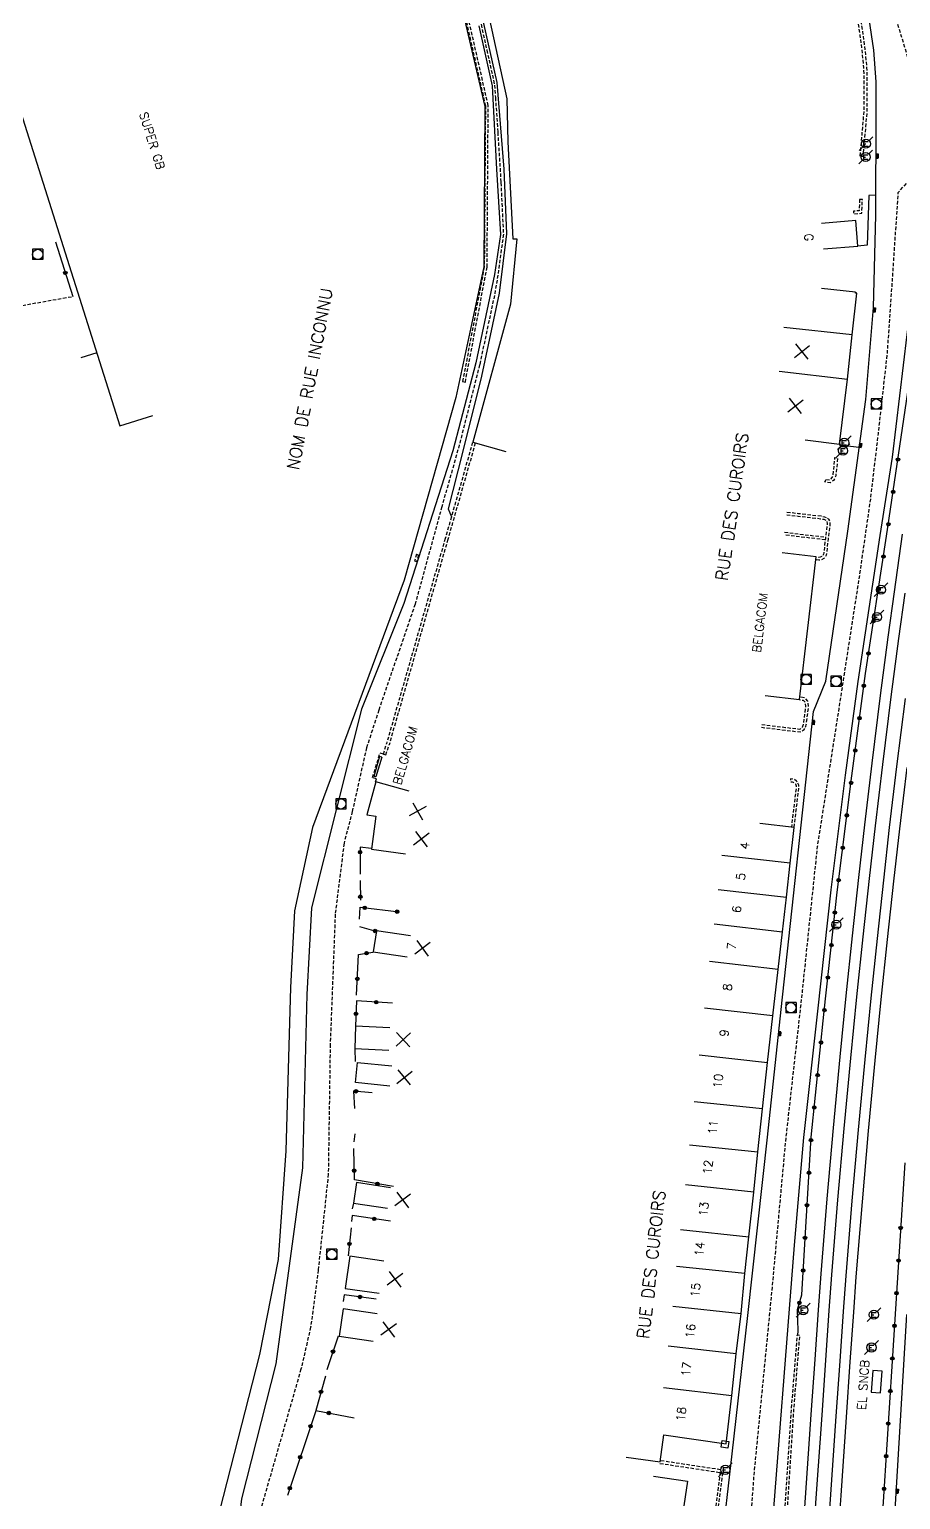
# Model space of a CAD drawing. Header units: millimetres. Extents: x 111999 to 113000, y 155000 to 156001.
# Drawn here: x 112237.4 to 112364.1, y 155439.9 to 155653.7 of the extents above; entities that cross this region are included whole.
import ezdxf
from ezdxf.enums import TextEntityAlignment as Align

# ---------------------------------------------------------------- set-up
doc = ezdxf.new("R2010")
doc.units = ezdxf.units.MM
doc.linetypes.add('DASHED', pattern=[0.75, 0.5, -0.25])
doc.layers.get('0').update_dxf_attribs({"linetype": 'CONTINUOUS'})
for name, color, linetype in [('W0001', 6, 'DASHED'), ('W0008', 7, 'CONTINUOUS'), ('W0100', 7, 'CONTINUOUS'), ('W0112', 1, 'DASHED'), ('W0211', 2, 'CONTINUOUS'), ('W0322', 7, 'CONTINUOUS'), ('W0400', 7, 'CONTINUOUS'), ('W0420', 7, 'CONTINUOUS'), ('W0471', 7, 'CONTINUOUS'), ('W0700', 7, 'CONTINUOUS'), ('W0984', 7, 'CONTINUOUS'), ('W0989', 7, 'CONTINUOUS'), ('W0991', 7, 'CONTINUOUS'), ('W1102', 7, 'CONTINUOUS')]:
    doc.layers.add(name, color=color, linetype=linetype)
doc.styles.get("Standard").update_dxf_attribs({"font": 'romans.shx', "width": 0.85})

# ---------------------------------------------------------------- blocks, each defined once
blk = doc.blocks.new('t322o')
at = {"color": 0, "linetype": 'Continuous'}
for radius in [0.25, 0.15]:
    blk.add_circle((0, 0), radius, dxfattribs=at)
blk = doc.blocks.new('t991o')
at = {"color": 0, "linetype": 'Continuous'}
for p, q in [((-1, 1), (1, -1)), ((-1, -1), (1, 1))]:
    blk.add_line(p, q, dxfattribs=at)
blk = doc.blocks.new('T400')
for p, q in [((-0.15, 0.3), (0.15, 0.3)), ((-0.15, -0.25), (-0.15, 0.3)), ((-0.15, 0.15), (0.15, 0.15)), ((-0.15, 0), (0.15, 0)), ((0.15, 0.3), (0.15, -0.25)), ((-0.15, -0.15), (0.15, -0.15)), ((-0.15, -0.25), (-0.15, -0.3)), ((-0.15, -0.3), (0.15, -0.3)), ((0.15, -0.3), (0.15, -0.25))]:
    blk.add_line(p, q)
blk = doc.blocks.new('T471')
for p, q in [((-0.333334, 0.333334), (-0.333334, -0.333334)), ((-0.333334, 0.333334), (0.333334, 0.333334)), ((-0.333334, 0), (0, 0)), ((0.500001, 0.500001), (1.000002, 1.000002)), ((-0.500001, -0.500001), (-1.000002, -1.000002)), ((-0.333334, -0.333334), (0.333334, -0.333334))]:
    blk.add_line(p, q)
blk.add_ellipse((0, 0), major_axis=(0.471405, 0.471405), ratio=1, start_param=5.4977871438, end_param=11.780972451)
blk = doc.blocks.new('T420')
for p, q in [((0.75, 0.75), (-0.75, 0.75)), ((-0.75, 0.75), (-0.75, -0.75)), ((0.75, 0.75), (0.75, -0.75)), ((0.75, -0.75), (-0.75, -0.75))]:
    blk.add_line(p, q)
blk.add_ellipse((0, 0), major_axis=(-0.53, 0.53), ratio=1, start_param=3.926991, end_param=10.210176)
blk = doc.blocks.new('t112o')
at = {"color": 0, "linetype": 'Continuous'}
for p, q in [((-0.5, 0.5), (0.5, 0.5)), ((-0.5, -0.5), (-0.5, 0.5)), ((0.5, 0.5), (0.5, -0.5)), ((0.5, -0.5), (-0.5, -0.5))]:
    blk.add_line(p, q, dxfattribs=at)

msp = doc.modelspace()

# ---------------------------------------------------------------- linework, layer by layer
at = {"layer": 'W0001', "flags": 128}
for points in [[(112369.32, 155635.98), (112364.55, 155651.51), (112359.37, 155668.73), (112357.9, 155672.43), (112349.7, 155685.3), (112341.28, 155698.13), (112336.22, 155706.13), (112328.85, 155720.06), (112326.26, 155726.59), (112325.62, 155731.42), (112326.44, 155735.12), (112328.97, 155742.71), (112335.1, 155761.86), (112344.02, 155792.75)], [(112328.58, 155236.28), (112329.6, 155246.34), (112330.59, 155255.08), (112331.27, 155265.1), (112332.6, 155284.31), (112334.87, 155314.83), (112337.19, 155344.54), (112339.04, 155372.85), (112341.05, 155397.93), (112341.46, 155403.01), (112341.64, 155427.07), (112342.76, 155443.35), (112345.53, 155471.88), (112347.35, 155491.83), (112349.83, 155514), (112352, 155534.88), (112355.13, 155554.93), (112358.13, 155574.32), (112359.72, 155585.38), (112360.84, 155594.91), (112362.13, 155606.33), (112362.9, 155617.39), (112363.73, 155629.98), (112369.32, 155635.98), (112378.62, 155629.68), (112391.73, 155629.72), (112426.3, 155630.25), (112440.44, 155630.51), (112453.53, 155632.37), (112470.94, 155634.93), (112479.69, 155637.58), (112489.51, 155647.74), (112496.94, 155660.63)], [(112114.73, 155593.6), (112153.97, 155606.48), (112164.06, 155609.54), (112179.88, 155610.29), (112198.09, 155610.94), (112218.57, 155610.39), (112243.75, 155614.85)]]:
    msp.add_lwpolyline(points, dxfattribs=at)
at = {"layer": 'W0001'}
msp.add_lwpolyline([(112303.08, 155654.41), (112303.92, 155650.66), (112305.05, 155645.58), (112305.17, 155643.76), (112305.51, 155638.72), (112305.97, 155631.39), (112306.33, 155623.88), (112305.53, 155617.95), (112305.02, 155615), (112302.87, 155604.89), (112299.92, 155593.25), (112297.38, 155584.28), (112293.49, 155570.09), (112288.21, 155554.68), (112286.43, 155549.23), (112284.36, 155539.99), (112283.16, 155535.35), (112281.88, 155525.03), (112281.15, 155506.13), (112280.87, 155487.25), (112279.41, 155473.31), (112278.31, 155464.99), (112276.9, 155458.88), (112271.12, 155438.76)], dxfattribs=at)
at = {"layer": 'W0008'}
for points in [[(112298.41, 155675.55), (112303.44, 155654.52), (112305.4, 155645.95), (112306.4, 155633.35), (112306.76, 155623.96), (112305.73, 155615.34), (112303.13, 155603.28), (112300.39, 155592.17), (112298.3, 155583.95), (112298.77, 155582.79)], [(112302.74, 155654.17), (112304.68, 155645.48), (112305.35, 155633.35), (112305.92, 155623.83), (112305.03, 155618.06), (112302.33, 155605.19), (112298.96, 155592.4), (112291.87, 155570.19), (112285.7, 155554.85), (112278.43, 155525.95), (112277.74, 155513.34), (112277.15, 155488.16), (112273.26, 155459.65), (112268.25, 155440.03), (112266.26, 155423.05), (112257.06, 155399.07), (112251.8, 155385.73), (112243.59, 155359.63), (112234.45, 155328.01), (112233.19, 155318.41), (112233.52, 155306.8), (112235.67, 155297.35), (112239.39, 155284.31), (112248.02, 155256.78)]]:
    msp.add_lwpolyline(points, dxfattribs=at)
at = {"layer": 'W0008', "flags": 128}
for points in [[(112318.84, 155415.11), (112323.96, 155416.73), (112329.15, 155420.16), (112332.26, 155423.32), (112336.39, 155427.97), (112336.85, 155429.52), (112337.66, 155429.53), (112337.99, 155432.63), (112339.58, 155446.59), (112341.84, 155466.7), (112344.7, 155492.6), (112346.73, 155511.19), (112351.42, 155554.5), (112353.2, 155558.94), (112356.38, 155580.72), (112359.01, 155599.85), (112360.12, 155613.24), (112360.47, 155626.68), (112360.51, 155641.43), (112360.52, 155646.05), (112360.17, 155650.65), (112359.48, 155655.22)], [(112360.5, 155629.57), (112359.43, 155629.54), (112359.2, 155622.31), (112357.85, 155622.18)], [(112336.12, 155297.98), (112335.14, 155299.48), (112335.18, 155303.08), (112337.22, 155331.13), (112339.58, 155362.56), (112341.08, 155383.39), (112342.75, 155401.37), (112343.35, 155411.95), (112343.75, 155419.25), (112345.12, 155431.84), (112348.64, 155476.92), (112349.98, 155492.58), (112352.06, 155510.94), (112353.96, 155528.59), (112356.04, 155545.27), (112357.88, 155558.86), (112361.09, 155580.09), (112362.87, 155591.49), (112365.02, 155609.33), (112367.43, 155627.38), (112368.16, 155628.08), (112369.8, 155627.84)], [(112358.05, 155592.87), (112355.15, 155593.23)], [(112364.68, 155385.18), (112363.1, 155387.23), (112361.79, 155389.6), (112361.18, 155391.65), (112360.86, 155394.76), (112360.89, 155398.3), (112361.56, 155409.16), (112363.31, 155439.2), (112364.99, 155466.83)]]:
    msp.add_lwpolyline(points, dxfattribs=at)
at = {"layer": 'W0100'}
for p, q in [((112288.64, 155547.89), (112287.81, 155545)), ((112287.81, 155545), (112287.48, 155545.08))]:
    msp.add_line(p, q, dxfattribs=at)
for points in [[(112303.05, 155706.2), (112298.05, 155706.09), (112298.64, 155679.25), (112302.97, 155661.36), (112306.82, 155643.58), (112306.97, 155637.32), (112307.7, 155623.2), (112308.28, 155623.21), (112307.35, 155613.73), (112301.88, 155593.65), (112306.7, 155592.33)], [(112288.64, 155547.89), (112288.31, 155547.98), (112287.48, 155545.08)], [(112292.62, 155542.94), (112287.8, 155544.28), (112286.47, 155539.5), (112287.79, 155539.3), (112287.14, 155534.5), (112292.09, 155533.82)], [(112292.82, 155521.9), (112287.87, 155522.62), (112287.42, 155519.55), (112292.36, 155518.82)], [(112289.84, 155508.53), (112284.85, 155508.74), (112284.71, 155505.49), (112289.7, 155505.28)], [(112289.82, 155500.06), (112284.84, 155500.56), (112285.13, 155503.49), (112290.11, 155503)], [(112289.94, 155485.28), (112284.99, 155486.02), (112284.55, 155483.04), (112289.49, 155482.3)], [(112288.93, 155474.58), (112283.99, 155475.3), (112283.31, 155470.64), (112288.26, 155469.92)], [(112287.98, 155466.95), (112283.03, 155467.67), (112282.45, 155463.67), (112287.4, 155462.95)]]:
    msp.add_lwpolyline(points, dxfattribs=at)
at = {"layer": 'W0100', "flags": 128}
for points in [[(112258.44, 155671.13), (112256.93, 155675.9), (112228.17, 155666.78), (112250.59, 155596.05), (112255.36, 155597.56)], [(112352.87, 155621.76), (112357.85, 155622.18), (112357.54, 155625.87), (112352.56, 155625.45)], [(112350.21, 155593.99), (112355.17, 155593.37), (112356.34, 155602.83), (112357.05, 155609.25), (112357.71, 155615.32), (112357.52, 155615.33), (112357.53, 155615.48), (112357.52, 155615.33)], [(112357.53, 155615.48), (112352.56, 155616.02)], [(112344.39, 155556.82), (112349.36, 155556.23), (112351.81, 155576.97), (112346.85, 155577.56)], [(112324.16, 155446.1), (112329.12, 155445.4), (112329.67, 155449.37), (112329.67, 155449.37), (112338.73, 155448.06), (112338.73, 155448.06), (112339.53, 155455.09), (112340.19, 155461.11), (112340.88, 155466.97), (112341.45, 155472.78), (112342.03, 155478.15), (112342.73, 155484.63), (112343.33, 155490.5), (112343.98, 155496.72), (112344.72, 155503.49), (112345.51, 155510.26), (112346.25, 155517), (112346.9, 155522.48), (112347.47, 155527.52), (112348.03, 155532.48), (112348.59, 155537.66), (112343.62, 155538.2)], [(112328.17, 155443.33), (112333.11, 155442.59), (112331.7, 155433.18), (112326.75, 155433.93)]]:
    msp.add_lwpolyline(points, dxfattribs=at)
msp.add_lwpolyline([(112361.15, 155455.46), (112361.37, 155458.61), (112360.02, 155458.71), (112359.8, 155455.56)], close=True, dxfattribs=at)
at = {"layer": 'W0112'}
for p, q in [((112303.55, 155619.17), (112300.4, 155602.48)), ((112293.71, 155577.37), (112293.41, 155576.43)), ((112293.41, 155576.43), (112293.68, 155576.3)), ((112288.88, 155548.31), (112288.39, 155548.46)), ((112288.88, 155548.31), (112289.33, 155549.8)), ((112289.26, 155548.19), (112289.72, 155549.68)), ((112288.88, 155548.31), (112289.26, 155548.19))]:
    msp.add_line(p, q, dxfattribs=at)
for points in [[(112293.69, 155689.11), (112294.07, 155683.73), (112294.66, 155681.14), (112296.46, 155674.51), (112303.72, 155642.56), (112303.55, 155619.17)], [(112300.4, 155602.48), (112300.8, 155602.4), (112303.96, 155619.13), (112304.12, 155642.61), (112296.85, 155674.61), (112295.05, 155681.23), (112294.47, 155683.79)], [(112301.85, 155593.63), (112297.87, 155579.64), (112289.33, 155549.8)], [(112302.24, 155593.52), (112298.25, 155579.53), (112289.72, 155549.68)], [(112293.71, 155577.37), (112293.98, 155577.24), (112293.68, 155576.3)], [(112287.76, 155544.28), (112287.9, 155544.73), (112287.3, 155544.92), (112288.39, 155548.46)]]:
    msp.add_lwpolyline(points, dxfattribs=at)
at = {"layer": 'W0112', "flags": 128}
for points in [[(112351.96, 155674.75), (112353.62, 155672.31), (112353.77, 155672.07), (112353.93, 155671.81), (112354.08, 155671.48), (112354.22, 155671.05), (112357.79, 155657.36), (112357.97, 155656.58), (112358.35, 155654.53), (112358.61, 155652.84), (112358.87, 155650.76), (112359.12, 155648.15), (112359.17, 155646.89), (112359.16, 155641.72), (112358.6, 155635.18), (112358.2, 155635.22), (112358.76, 155641.74), (112358.77, 155646.89), (112358.72, 155648.12), (112358.47, 155650.72), (112358.21, 155652.78), (112357.95, 155654.46), (112357.57, 155656.51), (112357.4, 155657.26), (112353.84, 155670.94), (112353.71, 155671.34), (112353.58, 155671.61), (112353.43, 155671.86), (112353.28, 155672.09), (112351.63, 155674.52)], [(112347.55, 155583.51), (112349.23, 155583.31), (112352.5, 155582.93), (112353, 155582.83), (112353.39, 155582.67), (112353.61, 155582.48), (112353.74, 155582.21), (112353.79, 155581.87), (112353.79, 155581.62), (112353.53, 155579.62), (112353.31, 155577.54), (112353.23, 155577.22), (112353.04, 155576.87), (112352.89, 155576.73), (112352.49, 155576.54), (112352.16, 155576.49), (112351.77, 155576.57)], [(112347.21, 155580.57), (112353.16, 155579.86)], [(112353.11, 155579.46), (112347.16, 155580.17)], [(112343.85, 155552.21), (112347.31, 155551.8), (112349.08, 155551.58), (112349.45, 155551.56), (112349.71, 155551.65), (112350.05, 155551.89), (112350.18, 155552.05), (112350.31, 155552.36), (112350.36, 155552.56), (112350.7, 155555.28), (112350.58, 155556.01), (112350.14, 155556.46), (112349.4, 155556.61)], [(112343.89, 155552.61), (112347.36, 155552.2), (112349.15, 155551.98), (112349.41, 155551.96), (112349.51, 155552), (112349.79, 155552.19), (112349.82, 155552.23), (112349.93, 155552.5), (112349.96, 155552.61), (112350.3, 155555.27), (112350.21, 155555.82), (112349.94, 155556.1), (112349.33, 155556.21)], [(112348.59, 155537.66), (112349.29, 155543.42), (112349.27, 155543.81), (112349.11, 155544.2), (112348.96, 155544.38), (112348.62, 155544.6), (112348.38, 155544.68), (112348.05, 155544.7), (112348.08, 155544.3), (112348.3, 155544.29), (112348.43, 155544.24), (112348.71, 155544.06), (112348.77, 155544), (112348.88, 155543.72), (112348.89, 155543.47), (112348.19, 155537.71)], [(112338.9, 155299.18), (112345.46, 155405.56), (112346.9, 155427.26), (112348.57, 155453.18), (112349.42, 155463.81), (112349.02, 155463.84), (112348.17, 155453.21), (112346.5, 155427.29), (112345.06, 155405.59), (112338.5, 155299.2)], [(112329.09, 155445.2), (112337.82, 155443.88)], [(112337.88, 155444.27), (112329.14, 155445.59)], [(112332.4, 155437.88), (112337.35, 155437.13), (112338.25, 155444.01), (112338.31, 155444.53), (112337.92, 155444.58), (112337.85, 155444.07), (112337.01, 155437.59), (112332.46, 155438.27)]]:
    msp.add_lwpolyline(points, dxfattribs=at)
for points in [[(112358.11, 155628.95), (112358.05, 155627.31), (112357.21, 155627.23), (112357.25, 155626.83), (112358.44, 155626.94), (112358.51, 155628.93)], [(112353.22, 155588.24), (112353.75, 155588.16), (112353.98, 155588.31), (112354.22, 155588.73), (112354.25, 155588.82), (112354.53, 155591.42), (112354.93, 155591.37), (112354.65, 155588.78), (112354.58, 155588.55), (112354.32, 155588.08), (112353.82, 155587.77), (112353.05, 155587.88)]]:
    msp.add_lwpolyline(points, close=True, dxfattribs=at)
msp.add_lwpolyline([(112347.51, 155583.11), (112349.19, 155582.91), (112352.45, 155582.54), (112352.89, 155582.45), (112353.2, 155582.32), (112353.3, 155582.24), (112353.35, 155582.12), (112353.39, 155581.84), (112353.39, 155581.67), (112353.13, 155579.66), (112352.91, 155577.58), (112352.86, 155577.37), (112352.72, 155577.1), (112352.68, 155577.07), (112352.36, 155576.92), (112352.18, 155576.89), (112351.9, 155576.94, -0.075245)], format="xyb", dxfattribs=at)
at = {"layer": 'W0211'}
msp.add_lwpolyline([(112293.6, 155689.02), (112294, 155683.81), (112303.62, 155642.48), (112303.47, 155619.14), (112299.43, 155600.14), (112291.9, 155573.59), (112278.56, 155537.66), (112275.97, 155525.53), (112275.38, 155514.4), (112274.69, 155490.62), (112273.57, 155474.85), (112270.86, 155461.01), (112261.91, 155426), (112249.74, 155387.86), (112239.61, 155356.12), (112233.35, 155335.44)], dxfattribs=at)
at = {"layer": 'W0322'}
for p, q in [((112285.51, 155529.96), (112285.54, 155527.1)), ((112285.4, 155523.23), (112287.77, 155522.57)), ((112284.71, 155505.47), (112284.77, 155503.6)), ((112284.72, 155493.12), (112284.6, 155491.93)), ((112284.52, 155483.05), (112284.36, 155482.18)), ((112284.18, 155479.46), (112283.78, 155475.37)), ((112282.33, 155463.68), (112280.64, 155458.78)), ((112279.06, 155452.85), (112274.93, 155440.55))]:
    msp.add_line(p, q, dxfattribs=at)
at = {"layer": 'W0322', "flags": 128}
for points in [[(112241.2, 155622.79), (112243.75, 155614.85)], [(112349.15, 155463.83), (112349.2, 155464.47), (112349.2, 155464.47), (112349.2, 155464.47), (112349.08, 155467.55), (112349.69, 155469.7), (112351.07, 155492.62), (112352.98, 155510.92), (112354.83, 155528.22), (112357, 155545.14), (112358.96, 155560.02), (112362.04, 155579.98), (112368.22, 155621.89)], [(112247.23, 155606.66), (112244.88, 155605.9)], [(112364.68, 155488.9), (112361.4, 155437.31), (112359.87, 155411.94)]]:
    msp.add_lwpolyline(points, dxfattribs=at)
at = {"layer": 'W0322'}
for points in [[(112287.12, 155534.6), (112285.49, 155534.79), (112285.51, 155530.84)], [(112285.4, 155524.33), (112285.53, 155526.05), (112291.2, 155525.37)], [(112285, 155513.27), (112285.26, 155519.19), (112287.37, 155519.52)], [(112290.21, 155512.09), (112284.96, 155512.42), (112284.85, 155508.75)], [(112287.27, 155499.08), (112284.54, 155499.32), (112284.68, 155496.8)], [(112290.36, 155485.47), (112284.67, 155486.4), (112284.58, 155490.99)], [(112289.91, 155480.4), (112284.37, 155481.22), (112284.25, 155480.35)], [(112287.84, 155469.09), (112283.19, 155469.68), (112283.04, 155468.75)], [(112280.45, 155457.88), (112279.05, 155452.88), (112284.65, 155451.82)]]:
    msp.add_lwpolyline(points, dxfattribs=at)
at = {"layer": 'W0700', "flags": 128}
for points in [[(112364.31, 155580.29), (112363.12, 155571.92), (112362.22, 155565.33), (112361.11, 155556.85), (112359.87, 155546.98), (112358.8, 155538.05), (112357.93, 155530.39), (112357.01, 155521.9), (112356.1, 155513.18), (112355.22, 155504.28), (112354.25, 155494), (112353.35, 155483.67), (112352.46, 155472.73), (112352.08, 155467.54), (112351.58, 155460.32), (112351.03, 155452.29), (112350.24, 155440.9), (112350.15, 155439.49), (112337.24, 155235.51)], [(112364.68, 155571.71), (112363.78, 155565.12), (112362.67, 155556.65), (112361.43, 155546.79), (112360.36, 155537.87), (112359.5, 155530.22), (112358.57, 155521.73), (112357.67, 155513.02), (112356.78, 155504.13), (112355.82, 155493.86), (112354.92, 155483.53), (112354.03, 155472.61), (112353.65, 155467.43), (112353.15, 155460.21), (112352.6, 155452.19), (112351.81, 155440.8), (112351.72, 155439.39), (112338.81, 155235.38)], [(112364.73, 155556.38), (112363.49, 155546.53), (112362.43, 155537.63), (112361.56, 155529.99), (112360.64, 155521.51), (112359.73, 155512.81), (112358.85, 155503.93), (112357.89, 155493.67), (112356.99, 155483.36), (112356.1, 155472.44), (112355.72, 155467.29), (112355.22, 155460.07), (112354.67, 155452.04), (112353.88, 155440.65), (112353.79, 155439.25), (112340.88, 155235.21)], [(112364.97, 155546.35), (112363.9, 155537.46), (112363.04, 155529.83), (112362.12, 155521.36), (112361.21, 155512.66), (112360.33, 155503.79), (112359.37, 155493.54), (112358.47, 155483.24), (112357.58, 155472.33), (112357.2, 155467.19), (112356.71, 155459.97), (112356.16, 155451.94), (112355.37, 155440.55), (112355.27, 155439.16), (112342.36, 155235.08)]]:
    msp.add_lwpolyline(points, dxfattribs=at)
at = {"layer": 'W1102', "flags": 128}
for points in [[(112357.05, 155609.25), (112347.11, 155610.35)], [(112346.41, 155604), (112356.34, 155602.83)], [(112348.03, 155532.48), (112338.09, 155533.58)], [(112337.53, 155528.64), (112347.47, 155527.52)], [(112336.97, 155523.63), (112346.9, 155522.48)], [(112346.25, 155517), (112336.31, 155518.15)], [(112345.51, 155510.26), (112335.57, 155511.38)], [(112334.78, 155504.61), (112344.72, 155503.49)], [(112343.98, 155496.72), (112334.04, 155497.78)], [(112333.39, 155491.52), (112343.33, 155490.5)], [(112342.73, 155484.63), (112332.79, 155485.68)], [(112332.08, 155479.22), (112342.03, 155478.15)], [(112341.45, 155472.78), (112331.5, 155473.8)], [(112330.94, 155468.04), (112340.88, 155466.97)], [(112340.19, 155461.11), (112330.26, 155462.24)], [(112329.59, 155456.21), (112339.53, 155455.09)]]:
    msp.add_lwpolyline(points, dxfattribs=at)

# ---------------------------------------------------------------- block references
at = {"layer": 'W0112', "rotation": 81.20878783260285}
msp.add_blockref('t112o', (112338.54, 155447.96), dxfattribs=at)
at = {"layer": 'W0322'}
for p, rotation in [((112242.65, 155618.27), 287.771933185471), ((112363.69, 155591.13), 81.62283779401432), ((112362.99, 155586.43), 81.62283779401432), ((112362.3, 155581.73), 81.62283779401432), ((112361.59, 155577.03), 81.20628944385636), ((112360.86, 155572.34), 81.20628944385636), ((112360.14, 155567.65), 81.20628944385636), ((112359.41, 155562.95), 81.20628944385636), ((112358.72, 155558.25), 82.49725651888411), ((112358.1, 155553.54), 82.49725651888411), ((112357.48, 155548.83), 82.49725651888411), ((112356.87, 155544.12), 82.70434863904677), ((112356.26, 155539.41), 82.70434863904677), ((112285.5, 155534.05), 270.2900183027399), ((112355.66, 155534.7), 82.70434863904677), ((112355.06, 155529.99), 82.70434863904677), ((112285.53, 155527.58), 270.4015438752829), ((112286.18, 155525.97), 353.1153718010481), ((112290.89, 155525.4), 353.1153718010481), ((112354.51, 155525.27), 83.88244449059398), ((112287.69, 155522.6), 344.5132642896722), ((112354.01, 155520.55), 83.88244449059398), ((112286.45, 155519.37), 8.929516991538746), ((112285.1, 155515.64), 87.50191738843564), ((112353.5, 155515.82), 83.88244449059398), ((112287.85, 155512.24), 176.3869348884542), ((112284.9, 155510.56), 268.3148842725338), ((112353, 155511.1), 83.88244449059398), ((112352.5, 155506.38), 84.04477568960515), ((112352.01, 155501.65), 84.04477568960515), ((112284.91, 155499.29), 174.79040152912), ((112351.52, 155496.93), 84.04477568960515), ((112351.04, 155492.2), 86.55257740718989), ((112284.64, 155487.76), 91.11077578373498), ((112350.76, 155487.46), 86.55257740718989), ((112288.02, 155485.85), 170.7124696957384), ((112350.47, 155482.72), 86.55257740718989), ((112287.56, 155480.74), 171.5795117833905), ((112350.18, 155477.98), 86.55257740718989), ((112364.08, 155479.42), 266.3620840444946), ((112283.95, 155477.1), 264.3782102094789), ((112363.78, 155474.68), 266.3620840444946), ((112349.9, 155473.24), 86.55257740718989), ((112285.49, 155469.39), 172.7887098932939), ((112363.48, 155469.94), 266.3620840444946), ((112349.36, 155468.54), 74.17498732574894), ((112363.18, 155465.2), 266.3620840444946), ((112281.56, 155461.44), 250.9672706312739), ((112362.87, 155460.46), 266.3620840444946), ((112279.81, 155455.59), 254.3925409176803), ((112362.57, 155455.72), 266.3620840444946), ((112280.95, 155452.52), 349.2344105807703), ((112278.3, 155450.6), 251.4114955820199), ((112362.27, 155450.98), 266.3620840444946), ((112276.79, 155446.1), 251.4114955820199), ((112361.97, 155446.24), 266.3620840444946), ((112275.28, 155441.6), 251.4114955820199), ((112361.67, 155441.5), 266.3620840444946)]:
    msp.add_blockref('t322o', p, dxfattribs=dict(at, rotation=rotation))
at = {"layer": 'W0400'}
for p, rotation in [((112360.65, 155635.27), 358.7935435650795), ((112360.25, 155612.88), 356.783368649844), ((112358.24, 155593.19), 352.1769134285928), ((112351.39, 155552.89), 175.420533684193), ((112346.49, 155507.65), 174.1427342242996), ((112363.58, 155441.18), 356.5234709795885)]:
    msp.add_blockref('T400', p, dxfattribs=dict(at, rotation=rotation))
at = {"layer": 'W0420'}
for p in [(112238.64, 155620.95), (112360.54, 155599.19), (112350.34, 155559.16), (112354.69, 155558.9), (112282.7, 155541.08), (112348.12, 155511.44), (112281.38, 155475.57)]:
    msp.add_blockref('T420', p, dxfattribs=at)
at = {"layer": 'W0471'}
for p in [(112358.99, 155635.12), (112359.03, 155637.05), (112355.7, 155592.42), (112355.88, 155593.59), (112361.22, 155572.21), (112360.64, 155568.24), (112354.72, 155523.51), (112349.91, 155467.47), (112360.19, 155466.81), (112359.84, 155462.04), (112338.6, 155444.26)]:
    msp.add_blockref('T471', p, dxfattribs=at)
at = {"layer": 'W0991'}
for p, rotation in [((112349.74, 155606.83), 83.51277680629235), ((112348.8, 155598.94), 83.115675071107), ((112293.88, 155540.01), 254.4363000888845), ((112294.4, 155535.95), 262.2214478445995), ((112294.57, 155520.07), 261.6167153989943), ((112291.77, 155506.82), 267.5823004331163), ((112291.95, 155501.33), 84.28677860112192), ((112291.69, 155483.5), 261.5258570901221), ((112290.57, 155471.96), 261.7162151691827), ((112289.67, 155464.66), 261.6830485775405)]:
    msp.add_blockref('t991o', p, dxfattribs=dict(at, rotation=rotation))

# ---------------------------------------------------------------- texts
at = {"layer": 'W0984'}
for s, rotation, p in [('SUPER GB', 287.5932, (112255.27, 155637.49)), ('BELGACOM', 83.2393, (112343.63, 155567.42)), ('BELGACOM', 73.9848, (112292.05, 155548.11)), ('EL SNCB', 85.9881, (112358.64, 155456.6))]:
    msp.add_text(s, height=1.25, rotation=rotation, dxfattribs=at).set_placement(p, align=Align.MIDDLE)
at = {"layer": 'W0989'}
for s, rotation, p in [('NOM DE RUE INCONNU', 79.3101, (112278.2, 155602.85)), ('RUE DES CUROIRS', 81.9332, (112339.58, 155584.29)), ('RUE DES CUROIRS', 83.6685, (112327.83, 155474.12))]:
    msp.add_text(s, height=1.75, rotation=rotation, dxfattribs=at).set_placement(p, align=Align.MIDDLE)
at = {"layer": 'W0991'}
for s, rotation, p in [('G', 274.7658, (112350.72, 155623.44)), ('4', 83.418, (112341.43, 155534.99)), ('5', 83.418, (112340.84, 155530.52)), ('6', 83.418, (112340.24, 155525.76)), ('7', 83.418, (112339.5, 155520.4)), ('8', 83.418, (112338.92, 155514.43)), ('9', 83.5811, (112338.43, 155507.77)), ('10', 83.5811, (112337.54, 155500.77)), ('11', 83.5811, (112336.79, 155494.07)), ('12', 83.5811, (112336.05, 155488.26)), ('13', 83.5811, (112335.45, 155482.16)), ('14', 83.5811, (112334.85, 155476.35)), ('15', 83.5811, (112334.26, 155470.39)), ('16', 83.5811, (112333.51, 155464.44)), ('17', 83.5811, (112332.91, 155458.89)), ('18', 83.5811, (112332.17, 155452.36))]:
    msp.add_text(s, height=1.25, rotation=rotation, dxfattribs=at).set_placement(p, align=Align.MIDDLE)

doc.saveas('drawing.dxf')
